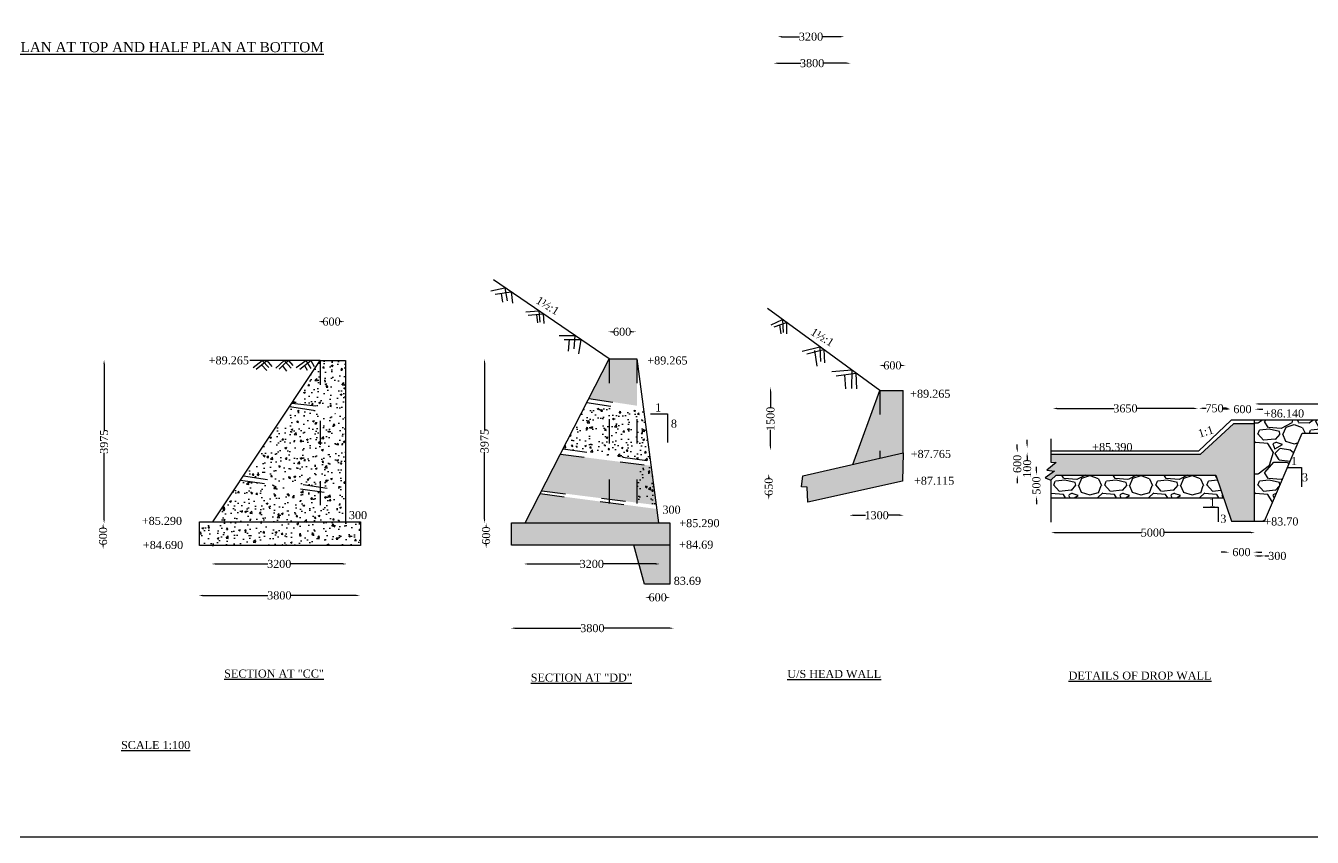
# Model space of a CAD drawing. Header units: millimetres. Extents: x 6088 to 181552, y 273 to 115946.
# Drawn here: x 58843 to 122830, y 273 to 40666 of the extents above; entities that cross this region are included whole.
import ezdxf

# ---------------------------------------------------------------- set-up
doc = ezdxf.new("R2010")
doc.units = ezdxf.units.MM
doc.linetypes.add('ACAD_ISO03W100', pattern=[30, 12, -18])
for name, color, linetype in [('DIM', 5, 'Continuous'), ('DOT LINE', 3, 'Continuous'), ('dwg', 20, 'Continuous'), ('HATCH', 2, 'Continuous'), ('TEXT', 7, 'Continuous')]:
    doc.layers.add(name, color=color, linetype=linetype)
doc.layers.add('TITLE', color=7, linetype='Continuous', lineweight=30)
doc.styles.get("Standard").update_dxf_attribs({"font": 'TIMES.TTF', "height": 400})
doc.dimstyles.get("Standard").update_dxf_attribs({"dimtxt": 400, "dimasz": 200, "dimexe": 0.18, "dimexo": 0.0625, "dimgap": 0.09, "dimtad": 0, "dimdec": 1, "dimrnd": 0.0045, "dimzin": 0, "dimdsep": 46, "dimtxsty": 'Standard', "dimcen": 0.1, "dimse1": 1, "dimse2": 1, "dimclrd": 5, "dimclre": 5, "dimclrt": 4, "dimadec": 0, "dimazin": 0, "dimtfac": 1, "dimtdec": 1, "dimtofl": 0, "dimtmove": 0, "dimatfit": 3, "dimfxl": 1, "dimtolj": 1, "dimtzin": 0, "dimarcsym": 0})
pattern_1 = [(50, (0, 0), (910.9233, -79.6954), [95.25, -1047.75]), (355, (0, 0), (-176.214, 955.283), [76.2, -838.2]), (100.451, (75.9, -6.6), (734.7125, 875.5834), [80.95, -890.45]), (46.1842, (0, 254), (1355.395, -210.212), [142.875, -1571.625]), (96.6356, (113, 236.5), (1187.021, 1237.128), [121.425, -1335.675]), (351.184, (0, 254), (1187.023, 1237.126), [114.3, -1257.3]), (21, (127, 190.5), (758.0744, -511.3276), [95.25, -1047.75]), (326, (127, 190.5), (309.01, 920.94), [76.2, -838.2]), (71.4514, (190.2, 147.9), (1067.0825, 409.614), [80.95, -890.45]), (37.5, (0, 0), (15.443, 422.7752), [0, -828.04, 0, -850.9, 0, -841.375]), (7.5, (0, 0), (334.0983, 500.9029), [0, -485.14, 0, -808.99, 0, -320.675]), (327.5, (-283.2, 0), (677.953, -28.6437), [0, -317.5, 0, -990.6, 0, -1314.45]), (317.5, (-410.2, 0), (740.646, 127.1325), [0, -412.75, 0, -657.86, 0, -933.45])]
pattern_2 = [(228.0128, (1828.8, 2540), (-20320.01727, -22860.0281), [341.72, -33830.5]), (184.9697, (1600.2, 2286), (30480.04931, 2539.98208), [586.405, -58054]), (132.5104, (1016, 2235.2), (25399.98152, -27940.0273), [413.482, -40934.7]), (267.2737, (25.4, 1600.2), (2539.98897, 50799.98365), [534.005, -52866.4]), (292.8337, (0, 1066.8), (-12700.03606, 30480.01733), [523.634, -51839.8]), (357.2737, (203.2, 584.2), (-50799.98365, 2539.98897), [534.005, -52866.4]), (37.6942, (736.6, 558.8), (-33020.02086, -25399.97736), [706.194, -69913.1]), (72.2553, (1295.4, 990.6), (17780.035565, 55880.016206), [666.72, -66005.3]), (121.4296, (1498.6, 1625.6), (-20320.00524, 33019.96116), [535.813, -53045.5]), (175.2364, (1219.2, 2082.8), (27939.97805, -2539.97616), [611.713, -29973.9]), (222.3974, (609.6, 2133.6), (-30480.000917, -27939.96365), [791.078, -78316.8]), (138.8141, (2540, 1574.8), (-17779.98867, 15239.97656), [270.005, -26730.6]), (171.4692, (2336.8, 1752.6), (33019.9496, -5080.0128), [513.682, -50854.6]), (225, (1828.8, 1828.8), (-5e-13, -2539.998), [359.21, -3232.89]), (203.1986, (1651, 2133.6), (12700.0428, 5080.0223), [193.44, -19150.6]), (291.8014, (1473.2, 2057.4), (-2540.0018, 7620.0049), [273.566, -13404.8]), (30.9638, (1574.8, 1803.4), (7619.992, 5080.004), [444.32, -14366.3]), (161.5651, (1955.8, 2032), (5080.0023, -2539.996), [321.287, -7710.9]), (16.3895, (0, 2057.4), (25400.01401, 7619.98415), [450.088, -44558.8]), (70.3462, (431.8, 2184.4), (-10159.97169, -27939.96049), [377.6, -37382.2]), (293.1986, (1955.8, 2540), (-5080.0223, 12700.0428), [386.88, -18957.2]), (343.6105, (2108.2, 2184.4), (-25400.01401, 7619.98415), [450.088, -44558.8]), (339.444, (0, 482.6), (-12700.01576, 5079.99384), [434.035, -21267.7]), (294.7751, (406.4, 330.2), (-12699.9704, 27939.98703), [363.672, -36003.6]), (66.8014, (1981.2, 0), (5080.0223, 12700.0428), [386.88, -18957.2]), (17.354, (2133.6, 355.6), (-33020.00178, -10159.98468), [425.783, -42152.4]), (69.444, (736.6, 0), (-5079.99384, -12700.01576), [217.02, -21484.8]), (101.3099, (1828.8, 0), (-2539.9875, 10159.9675), [129.515, -12822]), (165.9638, (1803.4, 127), (7620.0054, -2539.9956), [523.634, -9949.05]), (186.009, (1295.4, 254), (25399.96254, 2539.99407), [485.267, -48041.4]), (303.6901, (1574.8, 1574.8), (-2540.001, 5079.995), [366.324, -8791.78]), (353.1572, (1778, 1270), (43180.01786, -5080.02275), [639.557, -63316]), (60.9454, (2413, 1193.8), (-10159.97637, -17779.9576), [261.51, -25889.4]), (90, (2540, 1422.4), (-2540, 2540), [152.4, -2387.6]), (120.2564, (1244.6, 330.2), (10159.97847, -17779.99103), [352.867, -34933.9]), (48.0128, (1066.8, 635), (20320.01727, 22860.0281), [683.443, -33488.8]), (0, (1524, 1143), (2540, 2540), [660.4, -1879.6]), (325.3048, (2184.4, 1143), (-25399.956, 17780.0017), [401.61, -39759.3]), (254.0546, (2514.6, 914.4), (-2540.0065, -10160.0242), [369.83, -18121.7]), (207.646, (2413, 558.8), (-48259.98305, -25400.015975), [602.145, -59612.5]), (175.4261, (1879.6, 279.4), (-33020.007605, 2539.98771), [637.03, -63065.8]), (175.4261, (1879.6, 279.4), (-33020.007605, 2539.98771), [637.03, -63065.8])]

# ---------------------------------------------------------------- blocks, each defined once
blk = doc.blocks.new('*D46')
at = {"layer": 'Defpoints', "color": 0}
for p in [(96240, 40130), (99560, 40130), (99560, 40120)]:
    blk.add_point(p, dxfattribs=at)
at = {"layer": 'DIM', "color": 5, "lineweight": -2}
for p, q in [((96440, 40120), (97332, 40120)), ((99360, 40120), (98468, 40120))]:
    blk.add_line(p, q, dxfattribs=at)
at = {"layer": 'DIM', "color": 5}
for points in [[(96440, 40153), (96440, 40087), (96240, 40120)], [(99360, 40153), (99360, 40087), (99560, 40120)]]:
    blk.add_solid(points, dxfattribs=at)
at = {"layer": 'DIM', "color": 4, "insert": (97900, 40120), "char_height": 400, "attachment_point": 5}
blk.add_mtext('\\A1;3200', dxfattribs=at)
blk = doc.blocks.new('*D47')
at = {"layer": 'Defpoints', "color": 0}
for p in [(96040, 38820), (99870, 38820), (99870, 38800)]:
    blk.add_point(p, dxfattribs=at)
at = {"layer": 'DIM', "color": 5, "lineweight": -2}
for p, q in [((96240, 38800), (97387, 38800)), ((99670, 38800), (98523, 38800))]:
    blk.add_line(p, q, dxfattribs=at)
at = {"layer": 'DIM', "color": 5}
for points in [[(96240, 38833), (96240, 38767), (96040, 38800)], [(99670, 38833), (99670, 38767), (99870, 38800)]]:
    blk.add_solid(points, dxfattribs=at)
at = {"layer": 'DIM', "color": 4, "insert": (97955, 38800), "char_height": 400, "attachment_point": 5}
blk.add_mtext('\\A1;3800', dxfattribs=at)
blk = doc.blocks.new('*D71')
at = {"layer": 'Defpoints', "color": 0}
for p in [(62774, 24036), (62739, 15893), (62774, 15893)]:
    blk.add_point(p, dxfattribs=at)
at = {"layer": 'DIM', "color": 5, "lineweight": -2}
for p, q in [((62739, 23836), (62739, 20524)), ((62739, 16093), (62739, 19405))]:
    blk.add_line(p, q, dxfattribs=at)
at = {"layer": 'DIM', "color": 5}
for points in [[(62706, 23836), (62773, 23836), (62739, 24036)], [(62706, 16093), (62773, 16093), (62739, 15893)]]:
    blk.add_solid(points, dxfattribs=at)
at = {"layer": 'DIM', "color": 4, "insert": (62739, 19964), "char_height": 400, "attachment_point": 5, "rotation": 90}
blk.add_mtext('\\A1;3975', dxfattribs=at)
blk = doc.blocks.new('*D72')
at = {"layer": 'Defpoints', "color": 0}
for p in [(62739, 15893), (62691, 14619), (62739, 14619)]:
    blk.add_point(p, dxfattribs=at)
at = {"layer": 'DIM', "color": 5, "lineweight": -2}
for p, q in [((62691, 15693), (62691, 15676)), ((62691, 14819), (62691, 14836))]:
    blk.add_line(p, q, dxfattribs=at)
at = {"layer": 'DIM', "color": 5}
for points in [[(62658, 15693), (62725, 15693), (62691, 15893)], [(62658, 14819), (62725, 14819), (62691, 14619)]]:
    blk.add_solid(points, dxfattribs=at)
at = {"layer": 'DIM', "color": 4, "insert": (62691, 15256), "char_height": 400, "attachment_point": 5, "rotation": 90}
blk.add_mtext('\\A1;600', dxfattribs=at)
blk = doc.blocks.new('*D73')
at = {"layer": 'Defpoints', "color": 0}
for p in [(73394, 25966), (74713, 25966), (74713, 25938)]:
    blk.add_point(p, dxfattribs=at)
at = {"layer": 'DIM', "color": 5, "lineweight": -2}
for p, q in [((73594, 25938), (73633, 25938)), ((74513, 25938), (74473, 25938))]:
    blk.add_line(p, q, dxfattribs=at)
at = {"layer": 'DIM', "color": 5}
for points in [[(73594, 25971), (73594, 25904), (73394, 25938)], [(74513, 25971), (74513, 25904), (74713, 25938)]]:
    blk.add_solid(points, dxfattribs=at)
at = {"layer": 'DIM', "color": 4, "insert": (74053, 25938), "char_height": 400, "attachment_point": 5}
blk.add_mtext('\\A1;600', dxfattribs=at)
blk = doc.blocks.new('*D74')
at = {"layer": 'Defpoints', "color": 0}
for p in [(68085, 13864), (74815, 13877), (74815, 13864)]:
    blk.add_point(p, dxfattribs=at)
at = {"layer": 'DIM', "color": 5, "lineweight": -2}
for p, q in [((68285, 13877), (70882, 13877)), ((74615, 13877), (72018, 13877))]:
    blk.add_line(p, q, dxfattribs=at)
at = {"layer": 'DIM', "color": 5}
for points in [[(68285, 13910), (68285, 13844), (68085, 13877)], [(74615, 13910), (74615, 13844), (74815, 13877)]]:
    blk.add_solid(points, dxfattribs=at)
at = {"layer": 'DIM', "color": 4, "insert": (71450, 13877), "char_height": 400, "attachment_point": 5}
blk.add_mtext('\\A1;3200', dxfattribs=at)
blk = doc.blocks.new('*D75')
at = {"layer": 'Defpoints', "color": 0}
for p in [(67439, 12310), (75473, 12310), (75473, 12310)]:
    blk.add_point(p, dxfattribs=at)
at = {"layer": 'DIM', "color": 5, "lineweight": -2}
for p, q in [((67639, 12310), (70888, 12310)), ((75273, 12310), (72024, 12310))]:
    blk.add_line(p, q, dxfattribs=at)
at = {"layer": 'DIM', "color": 5}
for points in [[(67639, 12343), (67639, 12277), (67439, 12310)], [(75273, 12343), (75273, 12277), (75473, 12310)]]:
    blk.add_solid(points, dxfattribs=at)
at = {"layer": 'DIM', "color": 4, "insert": (71456, 12310), "char_height": 400, "attachment_point": 5}
blk.add_mtext('\\A1;3800', dxfattribs=at)
blk = doc.blocks.new('*D76')
at = {"layer": 'Defpoints', "color": 0}
for p in [(81664, 24080), (81662, 15909), (81664, 15909)]:
    blk.add_point(p, dxfattribs=at)
at = {"layer": 'DIM', "color": 5, "lineweight": -2}
for p, q in [((81662, 23880), (81662, 20554)), ((81662, 16109), (81662, 19435))]:
    blk.add_line(p, q, dxfattribs=at)
at = {"layer": 'DIM', "color": 5}
for points in [[(81628, 23880), (81695, 23880), (81662, 24080)], [(81628, 16109), (81695, 16109), (81662, 15909)]]:
    blk.add_solid(points, dxfattribs=at)
at = {"layer": 'DIM', "color": 4, "insert": (81662, 19994), "char_height": 400, "attachment_point": 5, "rotation": 90}
blk.add_mtext('\\A1;3975', dxfattribs=at)
blk = doc.blocks.new('*D77')
at = {"layer": 'Defpoints', "color": 0}
for p in [(81662, 15909), (81662, 14665), (81741, 14665)]:
    blk.add_point(p, dxfattribs=at)
at = {"layer": 'DIM', "color": 5, "lineweight": -2}
for p, q in [((81741, 15709), (81741, 15707)), ((81741, 14865), (81741, 14867))]:
    blk.add_line(p, q, dxfattribs=at)
at = {"layer": 'DIM', "color": 5}
for points in [[(81708, 15709), (81775, 15709), (81741, 15909)], [(81708, 14865), (81775, 14865), (81741, 14665)]]:
    blk.add_solid(points, dxfattribs=at)
at = {"layer": 'DIM', "color": 4, "insert": (81741, 15287), "char_height": 400, "attachment_point": 5, "rotation": 90}
blk.add_mtext('\\A1;600', dxfattribs=at)
blk = doc.blocks.new('*D78')
at = {"layer": 'Defpoints', "color": 0}
for p in [(83614, 13928), (90378, 13928), (90378, 13877)]:
    blk.add_point(p, dxfattribs=at)
at = {"layer": 'DIM', "color": 5, "lineweight": -2}
for p, q in [((83814, 13877), (86428, 13877)), ((90178, 13877), (87564, 13877))]:
    blk.add_line(p, q, dxfattribs=at)
at = {"layer": 'DIM', "color": 5}
for points in [[(83814, 13910), (83814, 13843), (83614, 13877)], [(90178, 13910), (90178, 13843), (90378, 13877)]]:
    blk.add_solid(points, dxfattribs=at)
at = {"layer": 'DIM', "color": 4, "insert": (86996, 13877), "char_height": 400, "attachment_point": 5}
blk.add_mtext('\\A1;3200', dxfattribs=at)
blk = doc.blocks.new('*D79')
at = {"layer": 'Defpoints', "color": 0}
for p in [(89648, 12229), (90898, 12229), (90898, 12213)]:
    blk.add_point(p, dxfattribs=at)
at = {"layer": 'DIM', "color": 5, "lineweight": -2}
for p, q in [((89848, 12213), (89853, 12213)), ((90698, 12213), (90693, 12213))]:
    blk.add_line(p, q, dxfattribs=at)
at = {"layer": 'DIM', "color": 5}
for points in [[(89848, 12246), (89848, 12179), (89648, 12213)], [(90698, 12246), (90698, 12179), (90898, 12213)]]:
    blk.add_solid(points, dxfattribs=at)
at = {"layer": 'DIM', "color": 4, "insert": (90273, 12213), "char_height": 400, "attachment_point": 5}
blk.add_mtext('\\A1;600', dxfattribs=at)
blk = doc.blocks.new('*D80')
at = {"layer": 'Defpoints', "color": 0}
for p in [(82973, 10708), (91079, 10708), (91079, 10680)]:
    blk.add_point(p, dxfattribs=at)
at = {"layer": 'DIM', "color": 5, "lineweight": -2}
for p, q in [((83173, 10680), (86457, 10680)), ((90879, 10680), (87594, 10680))]:
    blk.add_line(p, q, dxfattribs=at)
at = {"layer": 'DIM', "color": 5}
for points in [[(83173, 10714), (83173, 10647), (82973, 10680)], [(90879, 10714), (90879, 10647), (91079, 10680)]]:
    blk.add_solid(points, dxfattribs=at)
at = {"layer": 'DIM', "color": 4, "insert": (87026, 10680), "char_height": 400, "attachment_point": 5}
blk.add_mtext('\\A1;3800', dxfattribs=at)
blk = doc.blocks.new('*D81')
at = {"layer": 'Defpoints', "color": 0}
for p in [(87821, 25470), (89189, 25470), (89189, 25430)]:
    blk.add_point(p, dxfattribs=at)
at = {"layer": 'DIM', "color": 5, "lineweight": -2}
for p, q in [((88021, 25430), (88085, 25430)), ((88989, 25430), (88925, 25430))]:
    blk.add_line(p, q, dxfattribs=at)
at = {"layer": 'DIM', "color": 5}
for points in [[(88021, 25464), (88021, 25397), (87821, 25430)], [(88989, 25464), (88989, 25397), (89189, 25430)]]:
    blk.add_solid(points, dxfattribs=at)
at = {"layer": 'DIM', "color": 4, "insert": (88505, 25430), "char_height": 400, "attachment_point": 5}
blk.add_mtext('\\A1;600', dxfattribs=at)
blk = doc.blocks.new('*D82')
at = {"layer": 'Defpoints', "color": 0}
for p in [(95909, 22665), (95884, 19537), (95909, 19537)]:
    blk.add_point(p, dxfattribs=at)
at = {"layer": 'DIM', "color": 5, "lineweight": -2}
for p, q in [((95884, 22465), (95884, 21646)), ((95884, 19737), (95884, 20555))]:
    blk.add_line(p, q, dxfattribs=at)
at = {"layer": 'DIM', "color": 5}
for points in [[(95851, 22465), (95918, 22465), (95884, 22665)], [(95851, 19737), (95918, 19737), (95884, 19537)]]:
    blk.add_solid(points, dxfattribs=at)
at = {"layer": 'DIM', "color": 4, "insert": (95884, 21101), "char_height": 400, "attachment_point": 5, "rotation": 90}
blk.add_mtext('\\A1;1500', dxfattribs=at)
blk = doc.blocks.new('*D83')
at = {"layer": 'Defpoints', "color": 0}
for p in [(95784, 18373), (95784, 17065), (95797, 17065)]:
    blk.add_point(p, dxfattribs=at)
at = {"layer": 'DIM', "color": 5, "lineweight": -2}
for p, q in [((95797, 18173), (95797, 18139)), ((95797, 17265), (95797, 17299))]:
    blk.add_line(p, q, dxfattribs=at)
at = {"layer": 'DIM', "color": 5}
for points in [[(95764, 18173), (95830, 18173), (95797, 18373)], [(95764, 17265), (95830, 17265), (95797, 17065)]]:
    blk.add_solid(points, dxfattribs=at)
at = {"layer": 'DIM', "color": 4, "insert": (95797, 17719), "char_height": 400, "attachment_point": 5, "rotation": 90}
blk.add_mtext('\\A1;650', dxfattribs=at)
blk = doc.blocks.new('*D84')
at = {"layer": 'Defpoints', "color": 0}
for p in [(101286, 23762), (102608, 23762), (102608, 23758)]:
    blk.add_point(p, dxfattribs=at)
at = {"layer": 'DIM', "color": 5, "lineweight": -2}
for p, q in [((101486, 23758), (101527, 23758)), ((102408, 23758), (102367, 23758))]:
    blk.add_line(p, q, dxfattribs=at)
at = {"layer": 'DIM', "color": 5}
for points in [[(101486, 23791), (101486, 23724), (101286, 23758)], [(102408, 23791), (102408, 23724), (102608, 23758)]]:
    blk.add_solid(points, dxfattribs=at)
at = {"layer": 'DIM', "color": 4, "insert": (101947, 23758), "char_height": 400, "attachment_point": 5}
blk.add_mtext('\\A1;600', dxfattribs=at)
blk = doc.blocks.new('*D85')
at = {"layer": 'Defpoints', "color": 0}
for p in [(99810, 16254), (102515, 16300), (102515, 16254)]:
    blk.add_point(p, dxfattribs=at)
at = {"layer": 'DIM', "color": 5, "lineweight": -2}
for p, q in [((100010, 16300), (100617, 16300)), ((102315, 16300), (101708, 16300))]:
    blk.add_line(p, q, dxfattribs=at)
at = {"layer": 'DIM', "color": 5}
for points in [[(100010, 16334), (100010, 16267), (99810, 16300)], [(102315, 16334), (102315, 16267), (102515, 16300)]]:
    blk.add_solid(points, dxfattribs=at)
at = {"layer": 'DIM', "color": 4, "insert": (101163, 16300), "char_height": 400, "attachment_point": 5}
blk.add_mtext('\\A1;1300', dxfattribs=at)
blk = doc.blocks.new('*D86')
at = {"layer": 'Defpoints', "color": 0}
for p in [(109928, 21595), (117148, 21617), (117148, 21595)]:
    blk.add_point(p, dxfattribs=at)
at = {"layer": 'DIM', "color": 5, "lineweight": -2}
for p, q in [((110128, 21617), (112970, 21617)), ((116948, 21617), (114106, 21617))]:
    blk.add_line(p, q, dxfattribs=at)
at = {"layer": 'DIM', "color": 5}
for points in [[(110128, 21651), (110128, 21584), (109928, 21617)], [(116948, 21651), (116948, 21584), (117148, 21617)]]:
    blk.add_solid(points, dxfattribs=at)
at = {"layer": 'DIM', "color": 4, "insert": (113538, 21617), "char_height": 400, "attachment_point": 5}
blk.add_mtext('\\A1;3650', dxfattribs=at)
blk = doc.blocks.new('*D87')
at = {"layer": 'Defpoints', "color": 0}
for p in [(117194, 21610), (118741, 21625), (118741, 21610)]:
    blk.add_point(p, dxfattribs=at)
at = {"layer": 'DIM', "color": 5, "lineweight": -2}
for p, q in [((117394, 21625), (117546, 21625)), ((118541, 21625), (118389, 21625))]:
    blk.add_line(p, q, dxfattribs=at)
at = {"layer": 'DIM', "color": 5}
for points in [[(117394, 21659), (117394, 21592), (117194, 21625)], [(118541, 21659), (118541, 21592), (118741, 21625)]]:
    blk.add_solid(points, dxfattribs=at)
at = {"layer": 'DIM', "color": 4, "insert": (117967, 21625), "char_height": 400, "attachment_point": 5}
blk.add_mtext('\\A1;750', dxfattribs=at)
blk = doc.blocks.new('*D88')
at = {"layer": 'Defpoints', "color": 0}
for p in [(118741, 21625), (119975, 21625), (119975, 21579)]:
    blk.add_point(p, dxfattribs=at)
at = {"layer": 'DIM', "color": 5, "lineweight": -2}
for p, q in [((118541, 21579), (118341, 21579)), ((120175, 21579), (120375, 21579))]:
    blk.add_line(p, q, dxfattribs=at)
at = {"layer": 'DIM', "color": 5}
for points in [[(118541, 21612), (118541, 21545), (118741, 21579)], [(120175, 21612), (120175, 21545), (119975, 21579)]]:
    blk.add_solid(points, dxfattribs=at)
at = {"layer": 'DIM', "color": 4, "insert": (119358, 21579), "char_height": 400, "attachment_point": 5}
blk.add_mtext('\\A1;600', dxfattribs=at)
blk = doc.blocks.new('*D89')
at = {"layer": 'Defpoints', "color": 0}
for p in [(129969, 21841), (119975, 21579), (129969, 21579)]:
    blk.add_point(p, dxfattribs=at)
at = {"layer": 'DIM', "color": 5, "lineweight": -2}
for p, q in [((120175, 21841), (124406, 21841)), ((129769, 21841), (125538, 21841))]:
    blk.add_line(p, q, dxfattribs=at)
at = {"layer": 'DIM', "color": 5}
for points in [[(120175, 21875), (120175, 21808), (119975, 21841)], [(129769, 21875), (129769, 21808), (129969, 21841)]]:
    blk.add_solid(points, dxfattribs=at)
at = {"layer": 'DIM', "color": 4, "insert": (124972, 21841), "char_height": 400, "attachment_point": 5}
blk.add_mtext('\\A1;5000', dxfattribs=at)
blk = doc.blocks.new('*D90')
at = {"layer": 'Defpoints', "color": 0}
for p in [(108649, 19657), (108649, 19417), (108649, 19417)]:
    blk.add_point(p, dxfattribs=at)
at = {"layer": 'DIM', "color": 5, "lineweight": -2}
for p, q in [((108649, 19857), (108649, 20057)), ((108649, 19217), (108649, 19017))]:
    blk.add_line(p, q, dxfattribs=at)
at = {"layer": 'DIM', "color": 5}
for points in [[(108615, 19857), (108682, 19857), (108649, 19657)], [(108615, 19217), (108682, 19217), (108649, 19417)]]:
    blk.add_solid(points, dxfattribs=at)
at = {"layer": 'DIM', "color": 4, "insert": (108649, 18619), "char_height": 400, "attachment_point": 5, "rotation": 90}
blk.add_mtext('\\A1;100', dxfattribs=at)
blk = doc.blocks.new('*D91')
at = {"layer": 'Defpoints', "color": 0}
for p in [(108649, 19417), (108158, 18293), (108649, 18293)]:
    blk.add_point(p, dxfattribs=at)
at = {"layer": 'DIM', "color": 5, "lineweight": -2}
for p, q in [((108158, 19617), (108158, 19817)), ((108158, 18093), (108158, 17893))]:
    blk.add_line(p, q, dxfattribs=at)
at = {"layer": 'DIM', "color": 5}
for points in [[(108125, 19617), (108191, 19617), (108158, 19417)], [(108125, 18093), (108191, 18093), (108158, 18293)]]:
    blk.add_solid(points, dxfattribs=at)
at = {"layer": 'DIM', "color": 4, "insert": (108158, 18855), "char_height": 400, "attachment_point": 5, "rotation": 90}
blk.add_mtext('\\A1;600', dxfattribs=at)
blk = doc.blocks.new('*D92')
at = {"layer": 'Defpoints', "color": 0}
for p in [(108717, 18310), (108717, 17247), (109113, 17247)]:
    blk.add_point(p, dxfattribs=at)
at = {"layer": 'DIM', "color": 5, "lineweight": -2}
for p, q in [((109113, 18510), (109113, 18710)), ((109113, 17047), (109113, 16847))]:
    blk.add_line(p, q, dxfattribs=at)
at = {"layer": 'DIM', "color": 5}
for points in [[(109080, 18510), (109146, 18510), (109113, 18310)], [(109080, 17047), (109146, 17047), (109113, 17247)]]:
    blk.add_solid(points, dxfattribs=at)
at = {"layer": 'DIM', "color": 4, "insert": (109113, 17779), "char_height": 400, "attachment_point": 5, "rotation": 90}
blk.add_mtext('\\A1;500', dxfattribs=at)
blk = doc.blocks.new('*D93')
at = {"layer": 'Defpoints', "color": 0}
for p in [(109831, 15481), (119975, 15481), (119975, 15437)]:
    blk.add_point(p, dxfattribs=at)
at = {"layer": 'DIM', "color": 5, "lineweight": -2}
for p, q in [((110031, 15437), (114337, 15437)), ((119775, 15437), (115469, 15437))]:
    blk.add_line(p, q, dxfattribs=at)
at = {"layer": 'DIM', "color": 5}
for points in [[(110031, 15471), (110031, 15404), (109831, 15437)], [(119775, 15471), (119775, 15404), (119975, 15437)]]:
    blk.add_solid(points, dxfattribs=at)
at = {"layer": 'DIM', "color": 4, "insert": (114903, 15437), "char_height": 400, "attachment_point": 5}
blk.add_mtext('\\A1;5000', dxfattribs=at)
blk = doc.blocks.new('*D94')
at = {"layer": 'Defpoints', "color": 0}
for p in [(118699, 14456), (119918, 14463), (119918, 14456)]:
    blk.add_point(p, dxfattribs=at)
at = {"layer": 'DIM', "color": 5, "lineweight": -2}
for p, q in [((118499, 14463), (118299, 14463)), ((120118, 14463), (120318, 14463))]:
    blk.add_line(p, q, dxfattribs=at)
at = {"layer": 'DIM', "color": 5}
for points in [[(118499, 14497), (118499, 14430), (118699, 14463)], [(120118, 14497), (120118, 14430), (119918, 14463)]]:
    blk.add_solid(points, dxfattribs=at)
at = {"layer": 'DIM', "color": 4, "insert": (119309, 14463), "char_height": 400, "attachment_point": 5}
blk.add_mtext('\\A1;600', dxfattribs=at)
blk = doc.blocks.new('*D95')
at = {"layer": 'Defpoints', "color": 0}
for p in [(119918, 14463), (120472, 14463), (120472, 14276)]:
    blk.add_point(p, dxfattribs=at)
at = {"layer": 'DIM', "color": 5, "lineweight": -2}
for p, q in [((120118, 14276), (120272, 14276)), ((120472, 14276), (120672, 14276))]:
    blk.add_line(p, q, dxfattribs=at)
at = {"layer": 'DIM', "color": 5}
for points in [[(120118, 14309), (120118, 14243), (119918, 14276)], [(120272, 14309), (120272, 14243), (120472, 14276)]]:
    blk.add_solid(points, dxfattribs=at)
at = {"layer": 'DIM', "color": 4, "insert": (121092, 14276), "char_height": 400, "attachment_point": 5}
blk.add_mtext('\\A1;300', dxfattribs=at)

msp = doc.modelspace()

# ---------------------------------------------------------------- hatches: boundary and pattern name
at = {"layer": 'DOT LINE', "linetype": 'ACAD_ISO03W100', "ltscale": 100}
h = msp.add_hatch(dxfattribs=at)
h.set_pattern_fill('AR-CONC', color=2, scale=5, style=0)
h.set_pattern_definition(pattern_1)
h.paths.add_polyline_path([(87860, 19029.56), (85432.95, 19336.48), (84504.99, 17522.85), (87860, 17100.64)])
h.paths.add_polyline_path([(89240, 18855.05), (87860, 19029.56), (87860, 17100.64), (89240, 16926.97)])
h.paths.add_polyline_path([(89944.19, 18766), (89240, 18855.05), (89240, 16926.97), (90203.96, 16805.66)])
h.paths.add_polyline_path([(87860, 16926.86), (84431.74, 17379.69), (83690, 15930), (87860, 15930)])
h.paths.add_polyline_path([(89240, 16744.57), (87860, 16926.86), (87860, 15930), (89240, 15930)])
h.paths.add_polyline_path([(90229.37, 16613.89), (89240, 16744.57), (89240, 15930), (90320, 15930)])
h.paths.add_polyline_path([(90880, 15930), (83000, 15930), (83000, 14820), (90880, 14820)])
h.paths.add_polyline_path([(90880, 14820), (89080, 14820), (89620, 12870), (90880, 12870)])
h.paths.add_polyline_path([(87860, 24080), (86856.08, 22117.9), (87860, 21963.77)])
h.paths.add_polyline_path([(89240, 24080), (87860, 24080), (87860, 21963.77), (89240, 21751.9)])
h.paths.add_polyline_path([(101320, 22510), (99985, 18835), (101320, 19142.67)])
h.paths.add_polyline_path([(102480, 22510), (101320, 22510), (101320, 19142.67), (102480, 19410)])
h.paths.add_polyline_path([(102480, 19410), (97490, 18260), (97430, 17710), (97710, 17700), (97740, 16960), (102450, 17990)])
h.paths.add_polyline_path([(119965.1, 20851.64), (118907.09, 20851.64), (117260.91, 19318.67), (109820, 19318.67), (109820, 18936.56), (110085.37, 18932.67), (109621.11, 18538.51), (110001.8, 18487.5), (109537.54, 18158.26), (109820, 18046.97), (110084.52, 18302.1), (118036.52, 18302.1), (118808.1, 16004.11), (119965.1, 16004.11)])
at = {"layer": 'HATCH'}
h = msp.add_hatch(dxfattribs=at)
h.set_pattern_fill('AR-CONC', color=256, scale=5, style=0)
h.set_pattern_definition(pattern_1)
h.paths.add_polyline_path([(73490, 21479.05), (71967.67, 21710.8), (69672.09, 18258.83), (73490, 17704.3)])
h.paths.add_polyline_path([(74750, 21287.24), (73490, 21479.05), (73490, 17704.3), (74750, 17521.29)])
h.paths.add_polyline_path([(74750, 24000), (73490, 24000), (73490, 21718.35), (74750, 21566.85)])
h.paths.add_polyline_path([(73490, 24000), (72085.03, 21887.28), (73490, 21718.35)])
h.paths.add_polyline_path([(73490, 17477.41), (69532.53, 18048.98), (68150, 15970), (73490, 15970)])
h.paths.add_polyline_path([(67490, 15970), (67490, 14790), (75490, 14790), (75490, 15970)])
h.paths.add_polyline_path([(74750, 17295.43), (73490, 17477.41), (73490, 15970), (74750, 15970)])
h = msp.add_hatch(dxfattribs=at)
h.set_pattern_fill('AR-CONC', color=256, scale=5, style=0)
h.set_pattern_definition(pattern_1)
h.paths.add_polyline_path([(87860, 21736.35), (86750.82, 21912.17), (85568.95, 19602.3), (87860, 19286.15)])
h.paths.add_polyline_path([(89240, 21517.6), (87860, 21736.35), (87860, 19286.15), (89240, 19095.71)])
h.paths.add_polyline_path([(89586.84, 21462.62), (89240, 21517.6), (89240, 19095.71), (89912.8, 19002.87)])
h.paths.add_polyline_path([(89944.19, 18766), (89240, 18855.05), (89240, 16926.97), (90203.96, 16805.66)])
h = msp.add_hatch(dxfattribs=at)
h.set_pattern_fill('GRAVEL', color=256, scale=100, style=0)
h.set_pattern_definition(pattern_2)
h.paths.add_polyline_path([(129964.56, 21040.23), (119965.1, 21040.23), (119965.1, 20851.64), (119965.1, 16004.11), (120448.06, 16004.11), (122320.23, 20389.86), (128798.8, 20389.86), (128798.8, 19724.53), (129964.56, 19724.53)])
h = msp.add_hatch(dxfattribs=at)
h.set_pattern_fill('GRAVEL', color=256, scale=100, style=0)
h.set_pattern_definition(pattern_2)
h.paths.add_polyline_path([(118036.52, 18302.1), (110084.52, 18302.1), (109820, 18046.97), (109820, 17170.86), (118416.35, 17170.86)])

# ---------------------------------------------------------------- linework, layer by layer
at = {"layer": 'DOT LINE', "linetype": 'ACAD_ISO03W100', "ltscale": 100}
for points in [[(73490, 24000), (73490, 15865.91)], [(87860, 24080), (87860, 15930)], [(89240, 24080), (89240, 15930)], [(101320, 22510), (101320, 19142.67)], [(72085.03, 21887.28), (74750, 21566.85)], [(86750.82, 21912.17), (89586.84, 21462.62)], [(86856.08, 22117.9), (89554.92, 21703.56)], [(71967.67, 21710.8), (74750, 21287.24)], [(85432.95, 19336.48), (89944.19, 18766)], [(85568.95, 19602.3), (89912.8, 19002.87)], [(69532.53, 18048.98), (74750, 17295.43)], [(69672.09, 18258.83), (74750, 17521.29)], [(84431.74, 17379.69), (90229.37, 16613.89)], [(84504.99, 17522.85), (90203.96, 16805.66)]]:
    msp.add_lwpolyline(points, dxfattribs=at)
at = {"layer": 'dwg'}
for points in [[(87860, 24080), (82100, 28020)], [(101320, 22510), (95740, 26590)], [(68150, 15970), (73490, 24000), (74750, 24000)], [(73490, 24000), (69990, 24000)], [(74750, 24000), (74750, 15970)], [(83690, 15930), (87860, 24080), (89240, 24080), (90320, 15930)], [(99985, 18835), (101320, 22510), (102480, 22510)], [(102480, 19410), (102480, 22510)], [(89916.86, 21341.83), (90761.91, 21341.83), (90761.91, 19917.48)], [(109820, 18046.97), (110084.52, 18302.1), (118036.52, 18302.1), (118808.1, 16004.11), (120448.06, 16004.11), (122320.23, 20389.86), (128798.8, 20389.86), (128798.8, 19724.53), (129964.56, 19724.53), (129964.56, 21040.23), (118788.55, 21040.23), (117173.68, 19496.2), (109820, 19496.2)], [(119965.1, 16004.11), (119965.1, 20851.64), (118907.09, 20851.64), (117260.91, 19318.67), (109820, 19318.67)], [(119965.1, 20851.64), (119965.1, 21040.23)], [(109820, 20110), (109820, 18936.56)], [(97490, 18260), (102480, 19410), (102450, 17990), (97740, 16960), (97710, 17700), (97430, 17710), (97490, 18260)], [(109820, 18936.56), (110085.37, 18932.67), (109621.11, 18538.51), (110001.8, 18487.5), (109537.54, 18158.26), (109820, 18046.97)], [(121586.85, 18671.84), (122288.93, 18671.84), (122288.93, 17707.7)], [(109820, 18046.97), (109820, 15961.78)], [(109820, 17170.86), (118416.35, 17170.86)], [(117409.46, 16701.18), (118156.94, 16701.18), (118156.94, 15966.58)], [(90880, 14820), (90880, 12870), (89620, 12870), (89080, 14820)]]:
    msp.add_lwpolyline(points, dxfattribs=at)
for points in [[(67490, 15970), (75490, 15970), (75490, 14790), (67490, 14790)], [(83000, 15930), (90880, 15930), (90880, 14820), (83000, 14820)]]:
    msp.add_lwpolyline(points, close=True, dxfattribs=at)
at = {"layer": 'HATCH'}
for points in [[(81970, 27470), (82677.22, 27625.17), (82780, 26980)], [(82190, 27300), (82985.91, 27414.02), (83050, 26850)], [(82493.6, 27343.49), (82550, 26910)], [(83720, 26420), (84357.6, 26475.74), (84420, 25910)], [(83840, 26260), (84574.87, 26327.12), (84610, 25840)], [(84247.51, 26297.22), (84300, 25870)], [(95920, 25780), (96489.02, 26042.33), (96510, 25400)], [(96070, 25680), (96684.29, 25899.55), (96680, 25330)], [(96325.9, 25771.46), (96400, 25330)], [(85380, 25250), (86159.17, 25243.41), (86100, 24590)], [(85620, 25050), (86452.09, 25043.05), (86330, 24330)], [(85869.98, 25047.91), (85820, 24460)], [(97460, 24460), (98338.23, 24690.22), (98370, 23960)], [(97700, 24340), (98530, 24550), (98570, 23890)], [(98070, 24500), (98190, 23720)], [(70150, 23650), (70600, 24000), (70940, 23660)], [(70310, 23580), (70830, 24000), (71090, 23710)], [(70570, 23790), (70840, 23510)], [(71280, 23620), (71690, 24000), (72040, 23630)], [(71440, 23570), (71786.61, 23897.87)], [(71613.3, 23733.94), (71810, 23480)], [(71786.61, 23897.87), (71910, 24000), (72120, 23750)], [(72300, 23650), (72780, 24000), (73030, 23610)], [(72480, 23570), (73020, 24000), (73190, 23710)], [(72713.34, 23755.81), (72840, 23530)], [(98930, 23450), (99921.74, 23532.38), (99920, 22610)], [(99150, 23240), (100131.8, 23378.79), (100160, 22600)], [(99557.51, 23297.61), (99620, 22600)]]:
    msp.add_lwpolyline(points, dxfattribs=at)
at = {"layer": 'TITLE', "lineweight": 30}
msp.add_lwpolyline([(6087.97, 115945.76), (181439.6, 115945.76), (181439.6, 273.11), (6087.97, 273.11)], close=True, dxfattribs=at)

# ---------------------------------------------------------------- texts
at = {"layer": 'TEXT'}
for s, rotation, p in [('1½:1', 328.2928123, (84177.83, 26887.3)), ('1½:1', 328.2928123, (97841.44, 25318.63)), ('1:1', 17.5518112, (117224.55, 20159.7))]:
    msp.add_text(s, height=400, rotation=rotation, dxfattribs=at).set_placement(p)
for s, p in [('+89.265', (67942.72, 23811.39)), ('+89.265', (89756.11, 23806.46)), ('+89.265', (102830.61, 22147.95)), ('1', (90147.21, 21464.35)), ('+86.140', (120422.42, 21169.4)), ('8', (90931.44, 20662.17)), ('+85.390', (111885.87, 19496.2)), ('+87.765', (102859.87, 19153.12)), ('1', (121775.27, 18801.01)), ('+87.115', (103021.56, 17820.8)), ('3', (122318.63, 17990.43)), ('300', (90509.57, 16379.17)), ('1', (117714.22, 16740.68)), ('+85.290', (64614.98, 15821.4)), ('300', (74914.3, 16110.32)), ('+85.290', (91348.71, 15708.64)), ('3', (118257.59, 15930.1)), ('+83.70', (120442.98, 15792.34)), ('+84.690', (64669.52, 14622.82)), ('+84.69', (91340.61, 14639.29)), ('83.69', (91072.08, 12837.25))]:
    msp.add_text(s, height=400, dxfattribs=at).set_placement(p)
at = {"layer": 'TITLE'}
for s, height, p in [('%%UHALF PLAN AT TOP AND HALF PLAN AT BOTTOM', 500, (56002.79, 39351.55)), ('%%USECTION AT "CC"', 400, (68712.22, 8221.47)), ('%%USECTION AT "DD"', 400, (83960.32, 8021.38)), ('%%UU/S HEAD WALL', 400, (96720.97, 8202.94)), ('%%UDETAILS OF DROP WALL', 400, (110713.68, 8120.36)), ('%%USCALE 1:100', 400, (63581.72, 4665.95))]:
    msp.add_text(s, height=height, dxfattribs=at).set_placement(p)

# ---------------------------------------------------------------- dimensions: what is measured, and where the dimension line sits
at = {"layer": 'DIM'}
for p1, p2, distance, text, picture, middle in [((96240, 40130), (99560, 40130), -10, '3200', '*D46', (97900, 40120)), ((96040, 38820), (99870, 38820), -20, '3800', '*D47', (97955, 38800)), ((73393.64, 25965.51), (74712.62, 25965.51), -27.79, '600', '*D73', (74053.13, 25937.71)), ((87820.72, 25469.88), (89189.19, 25469.88), -39.62, '600', '*D81', (88504.96, 25430.26)), ((62774.19, 24036.19), (62774.19, 15892.75), -34.74, '3975', '*D71', (62739.45, 19964.47)), ((81664.36, 24079.87), (81664.36, 15908.66), -2.69, '3975', '*D76', (81661.67, 19994.26)), ((101286.12, 23761.79), (102608.11, 23761.79), -4, '600', '*D84', (101947.12, 23757.79)), ((95909.19, 22664.61), (95909.19, 19537.15), -24.95, '1500', '*D82', (95884.24, 21100.88)), ((109928.05, 21594.98), (117148.42, 21594.98), 22.23, '3650', '*D86', (113538.24, 21617.21)), ((117193.72, 21609.66), (118740.97, 21609.66), 15.66, '750', '*D87', (117967.35, 21625.32)), ((118740.97, 21625.32), (119974.96, 21625.32), -46.51, '600', '*D88', (119357.96, 21578.81)), ((119974.96, 21578.81), (129969.02, 21578.81), 262.68, '5000', '*D89', (124971.99, 21841.49)), ((108648.51, 19657.38), (108648.51, 19416.77), 0, '100', '*D90', (108648.51, 18618.85)), ((108648.51, 19416.77), (108648.51, 18293.24), -490.48, '600', '*D91', (108158.03, 18855.01)), ((108717.25, 18310.43), (108717.25, 17247.4), 395.74, '500', '*D92', (109112.99, 17778.91)), ((95784.43, 18373.01), (95784.43, 17064.71), 12.47, '650', '*D83', (95796.91, 17718.86)), ((99810.37, 16253.68), (102515.4, 16253.68), 46.58, '1300', '*D85', (101162.89, 16300.26)), ((62739.45, 15892.75), (62739.45, 14618.92), -48.17, '600', '*D72', (62691.28, 15255.83)), ((81661.67, 15908.66), (81661.67, 14664.92), 79.82, '600', '*D77', (81741.49, 15286.79)), ((109830.79, 15480.94), (119974.88, 15480.94), -43.68, '5000', '*D93', (114902.84, 15437.25)), ((118699.02, 14456.45), (119918.29, 14456.45), 6.84, '600', '*D94', (119308.66, 14463.29)), ((68084.61, 13864.39), (74814.88, 13864.39), 12.64, '3200', '*D74', (71449.74, 13877.02)), ((83614.29, 13927.55), (90377.52, 13927.55), -50.99, '3200', '*D78', (86995.91, 13876.57)), ((67439.41, 12310.15), (75472.72, 12310.15), 0, '3800', '*D75', (71456.07, 12310.15)), ((89648.43, 12228.52), (90897.92, 12228.52), -15.7, '600', '*D79', (90273.17, 12212.82)), ((82972.53, 10708.34), (91078.52, 10708.34), -27.91, '3800', '*D80', (87025.52, 10680.42))]:
    dim = msp.add_aligned_dim(p1=p1, p2=p2, distance=distance, text=text, dimstyle='Standard', dxfattribs=at)
    dim.commit()
    dim.dimension.update_dxf_attribs({"geometry": picture, "text_midpoint": middle})
dim = msp.add_linear_dim(base=(120471.64, 14276.11), p1=(119918.29, 14463.29), p2=(120471.64, 14463.29), angle=0, text='300', dimstyle='Standard', dxfattribs=at)
dim.commit()
dim.dimension.update_dxf_attribs({"geometry": '*D95', "text_midpoint": (121092.21, 14276.11), "dimtype": 161})

doc.saveas('drawing.dxf')
